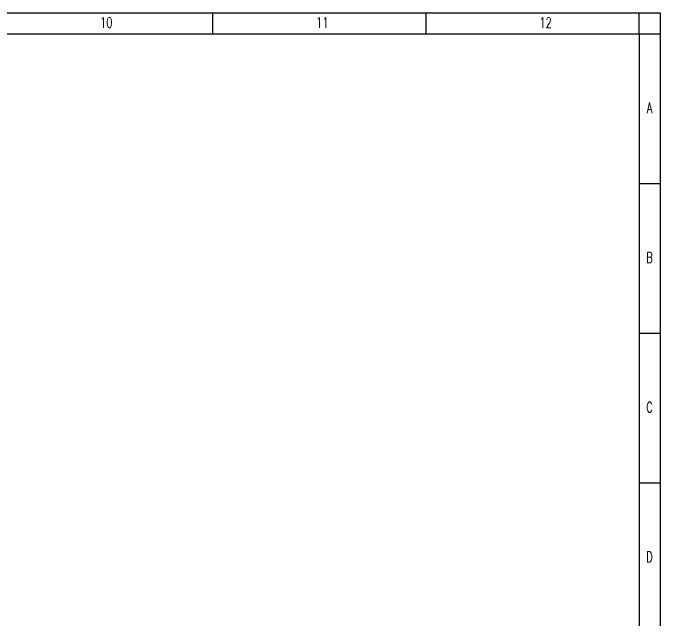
# Model space of a CAD drawing. Header units: millimetres. Extents: x 0 to 1261, y 0 to 594.
# Drawn here: x 950.8 to 1261, y 302.9 to 594 of the extents above; entities that cross this region are included whole.
import ezdxf
from ezdxf.enums import TextEntityAlignment as Align

# ---------------------------------------------------------------- set-up
doc = ezdxf.new("R2010")
doc.units = ezdxf.units.MM
doc.header["$MEASUREMENT"] = 0
for name, color, linetype in [('内层矩形', 1, 'Continuous'), ('图框', 4, 'Continuous'), ('外层矩形', 1, 'Continuous')]:
    doc.layers.add(name, color=color, linetype=linetype)
doc.styles.add('HZ', font='txt_____.ttf', dxfattribs={"width": 0.7, "bigfont": 'HZTXT'})

# ---------------------------------------------------------------- blocks, each defined once
blk = doc.blocks.new('*U11')
at = {"layer": '图框'}
blk.add_line((0, -5), (0, 5), dxfattribs=at)
blk = doc.blocks.new('*U12')
at = {"color": 0, "linetype": 'ByBlock', "lineweight": -2, "transparency": 16777216}
for p in [(1021.67, 0), (1123.837, 0)]:
    blk.add_blockref('*U11', p, dxfattribs=at)

msp = doc.modelspace()

# ---------------------------------------------------------------- linework, layer by layer
at = {"layer": '内层矩形'}
msp.add_lwpolyline([(25, 584), (1251, 584), (1251, 10), (25, 10)], close=True, dxfattribs=at)
at = {"layer": '图框'}
for p, q in [((0, 594), (1261, 594)), ((1251, 584), (1251, 594)), ((1261, 594), (1261, 0)), ((1251, 584), (1261, 584)), ((1251, 512.25), (1261, 512.25)), ((1251, 440.5), (1261, 440.5)), ((1251, 368.75), (1261, 368.75))]:
    msp.add_line(p, q, dxfattribs=at)
at = {"layer": '图框', "color": 1}
for p, q in [((25, 584), (1251, 584)), ((1251, 584), (1251, 10))]:
    msp.add_line(p, q, dxfattribs=at)
at = {"layer": '外层矩形'}
msp.add_lwpolyline([(0, 594), (1261, 594), (1261, 0), (0, 0)], close=True, dxfattribs=at)

# ---------------------------------------------------------------- block references
at = {"linetype": 'Continuous'}
msp.add_blockref('*U12', (25, 589), dxfattribs=at)

# ---------------------------------------------------------------- texts
at = {"layer": '图框', "style": 'HZ', "width": 0.7}
for s, p in [('10', (995.54, 586.89)), ('11', (1099.13, 586.89)), ('12', (1206.12, 586.89)), ('A', (1255.96, 546.01)), ('B', (1255.96, 474.26)), ('C', (1255.96, 402.51)), ('D', (1255.96, 330.76))]:
    msp.add_text(s, height=5, dxfattribs=at).set_placement(p, align=Align.CENTER)

doc.saveas('drawing.dxf')
